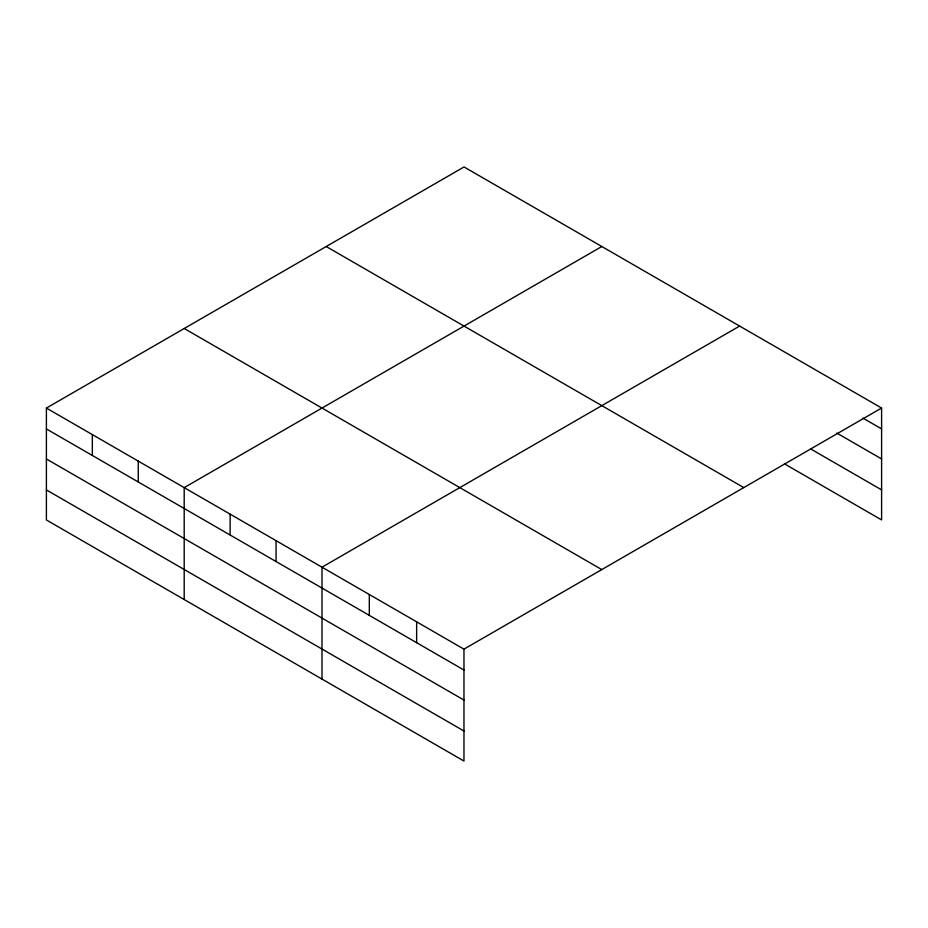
<?xml version="1.0" encoding="UTF-8"?>
<svg xmlns="http://www.w3.org/2000/svg" width="928" height="928" viewBox="0 0 928 928"><rect width="100%" height="100%" fill="white"/><g stroke="black" fill="none" stroke-linecap="round" stroke-linejoin="round"><path stroke-width="1.39" d="M46.4 408.076L463.965 649.148L463.965 761.041L46.4 519.97L46.4 408.076L464.035 166.959L881.6 408.03L881.6 519.924L784.462 463.838M601.831 246.512L184.196 487.629L184.196 599.523M739.628 326.064L321.993 567.182L321.993 679.076M463.965 649.148L881.6 408.03M862.924 418.11L881.6 428.898M836.766 433.051L881.6 458.931M810.62 448.897L881.6 489.88M326.215 246.523L743.78 487.594M184.22 328.5L601.785 569.583M46.4 428.945L463.965 670.016M46.4 458.977L463.965 700.06M46.4 489.926L463.965 731.009M416.637 621.83L416.637 642.698M369.309 594.512L369.309 615.368M276.057 540.664L276.057 561.533M230.132 514.147L230.132 535.015M138.26 461.112L138.26 481.98M92.336 434.594L92.336 455.462"/></g></svg>
